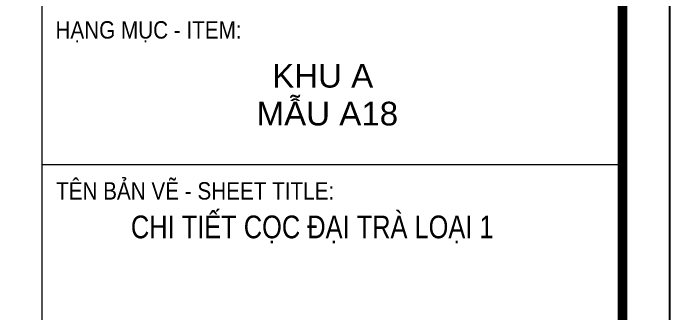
# Model space of a CAD drawing. Header units: millimetres. Extents: x -121190 to 167528, y -50070 to 22631.
# Drawn here: x 39181 to 50199, y -23956 to -18923 of the extents above; entities that cross this region are included whole.
import ezdxf
from ezdxf.enums import TextEntityAlignment as Align

# ---------------------------------------------------------------- set-up
doc = ezdxf.new("R2010")
doc.units = ezdxf.units.MM
doc.header["$MEASUREMENT"] = 0
doc.layers.get('DEFPOINTS').update_dxf_attribs({"color": 87})
doc.layers.add('06.TEXT', color=2, linetype='Continuous')
for name, color, linetype, lineweight in [('KHUNGTEN', 7, 'Continuous', 20), ('Xref khung ten  A3 TKCS$0$A-KY HIEU', 34, 'Continuous', 20), ('Xref khung ten  A3 TKCS$0$A-TEXT', 9, 'Continuous', 18)]:
    doc.layers.add(name, color=color, linetype=linetype, lineweight=lineweight)
doc.styles.add('ARIAL', font='arial.ttf', dxfattribs={"width": 0.6})
doc.styles.add('Xref khung ten  A3 TKCS$0$AA - Arial - Regular', font='arial.ttf', dxfattribs={"height": 250})
doc.styles.add('Xref khung ten  A3 TKCS$0$ARIAL', font='arial.ttf')

# ---------------------------------------------------------------- blocks, each defined once
blk = doc.blocks.new('Xref khung ten  A3 TKCS')
at = {"layer": 'DEFPOINTS', "color": 125}
blk.add_lwpolyline([(-57730.367, -13938.757), (-57310.367, -13938.757), (-57310.367, -13641.757), (-57730.367, -13641.757)], close=True, dxfattribs=at)
at = {"layer": 'Xref khung ten  A3 TKCS$0$A-KY HIEU', "color": 0}
for p, q in [((-57376.705, -13646.66), (-57376.705, -13933.853)), ((-57376.705, -13898.111), (-57315.382, -13898.111))]:
    blk.add_line(p, q, dxfattribs=at)
at = {"layer": 'Xref khung ten  A3 TKCS$0$A-KY HIEU', "color": 0, "const_width": 1.022}
blk.add_lwpolyline([(-57716.022, -13933.853), (-57716.022, -13646.66), (-57315.382, -13646.66), (-57315.382, -13933.853)], close=True, dxfattribs=at)
at = {"layer": 'Xref khung ten  A3 TKCS$0$A-TEXT', "style": 'Xref khung ten  A3 TKCS$0$ARIAL', "width": 0.85}
for s, p in [('HẠNG MỤC - ITEM:', (-57375.247, -13883.886)), ('TÊN BẢN VẼ - SHEET TITLE:', (-57375.188, -13900.9))]:
    blk.add_text(s, height=1.83967, dxfattribs=at).set_placement(p, align=Align.MIDDLE_LEFT)
at = {"layer": 'Xref khung ten  A3 TKCS$0$A-TEXT', "style": 'Xref khung ten  A3 TKCS$0$AA - Arial - Regular'}
for s, p in [('KHU A', (-57347.031, -13888.734)), ('MẪU A18', (-57346.538, -13892.734))]:
    blk.add_text(s, height=2.5, dxfattribs=at).set_placement(p, align=Align.MIDDLE_CENTER)

msp = doc.modelspace()

# ---------------------------------------------------------------- block references
at = {"layer": 'KHUNGTEN', "xscale": 158.87156525576, "yscale": 158.87156525576, "zscale": 158.87156525576}
msp.add_blockref('Xref khung ten  A3 TKCS', (9155187.1, 2186550), dxfattribs=at)

# ---------------------------------------------------------------- texts
at = {"layer": '06.TEXT', "color": 4, "style": 'ARIAL', "width": 0.8}
msp.add_text('CHI TIẾT CỌC ĐẠI TRÀ LOẠI 1', height=381.292, dxfattribs=at).set_placement((41157.1, -22703.4))

doc.saveas('drawing.dxf')
